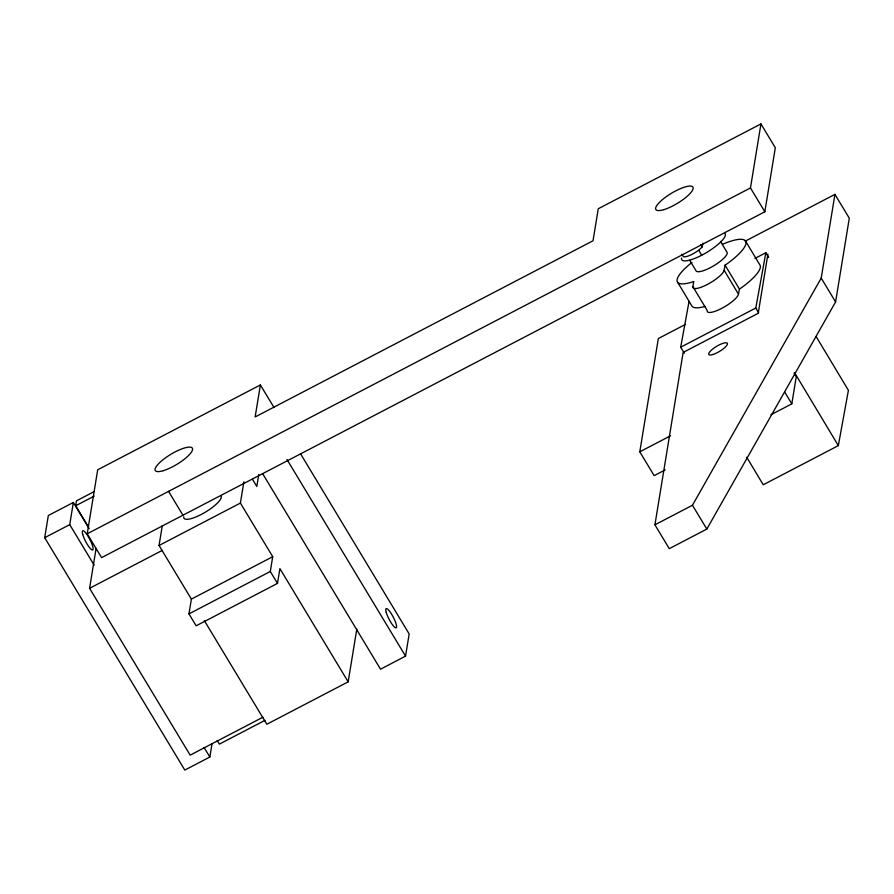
<?xml version="1.0" encoding="UTF-8"?>
<svg xmlns="http://www.w3.org/2000/svg" width="894" height="894" viewBox="0 0 894 894"><rect width="100%" height="100%" fill="white"/><g stroke="black" fill="none" stroke-linecap="round" stroke-linejoin="round"><path stroke-width="1.34" d="M211.979 743.998L209.844 757.028L184.812 770.08L44.7 537.685L48.332 515.514L73.353 502.462L89.165 528.689M94.161 565.153L69.732 524.633L73.353 502.462M88.618 527.214L75.677 505.758L76.482 500.83L93.736 491.834M260.389 384.945L255.148 416.95L593.024 240.765L598.265 208.749L760.95 123.92L775.321 147.756L764.839 211.777L101.592 557.632L87.221 533.796L97.703 469.775L260.389 384.945L274.045 407.586M262.881 717.234L190.165 755.151L89.579 588.297L96.105 548.391M204.313 620.57L266.825 724.263L348.168 681.843L279.911 568.618L277.486 583.391L196.155 625.811L188.969 613.887L191.383 599.114L159.054 545.485L162.306 525.594M277.486 583.391L270.301 571.478L272.726 556.705L240.397 503.065L243.872 481.855M258.768 474.535L256.813 486.47L252.499 479.318M348.168 681.843L356.807 629.119M262.68 473.719L380.52 669.181L405.541 656.129L409.173 633.969L300.675 454.007M665.225 469.886L654.162 475.653L639.791 451.816L658.342 338.535L685.385 324.444M745.205 241.168L834.929 194.378L849.3 218.214L835.588 301.937L706.83 529.08L669.282 548.659L654.922 524.823L683.139 352.448L758.224 313.291L767.901 254.198M764.839 211.777L750.468 187.941L760.95 123.92M770.919 414.76L791.816 403.864L796.252 376.776L794.096 373.2M654.922 524.823L692.459 505.244L821.217 278.101L834.929 194.378M684.301 353.164L680.703 347.185L689.062 301.312M722.799 244.174A39.749 10.359 -31 0 1 745.998 242.073A39.749 10.359 -31 0 1 726.677 264.076L725.068 265.138L739.427 289.064L738.489 294.193A18.07 4.716 -31 0 1 721.749 308.363A18.07 4.716 -31 0 1 707.21 310.509L692.85 286.583L693.789 281.454L692.269 282.023A39.749 10.359 -31 0 1 691.978 262.445M692.85 286.583A18.07 4.716 -31 0 0 707.4 284.437A18.07 4.716 -31 0 0 724.14 270.267L725.068 265.138M758.66 312.811L755.788 308.028L765.867 252.723L754.961 258.4M746.736 457.259L763.241 484.783L838.326 445.625L848.406 390.32L816.099 336.479M681.943 254.254L683.374 256.645A11.745 3.062 -31 0 0 692.258 254.231A11.745 3.062 -31 0 0 702.136 246.934L702.907 243.202M739.427 289.064L741.037 288.002A39.749 10.359 -31 0 0 759.777 264.769L745.428 240.832M75.677 505.758L94.172 496.125M44.7 537.685L69.732 524.633M87.221 533.796L750.468 187.941M159.054 545.485L240.397 503.065M89.579 588.297L162.283 550.38M191.383 599.114L272.726 556.705M680.703 347.185L755.788 308.028M188.969 613.887L270.301 571.478M639.791 451.816L670.522 435.791M264.982 720.341L219.388 744.121L217.231 740.545M821.217 278.101L835.588 301.937M784.63 391.952L791.816 403.864M692.459 505.244L706.83 529.08M286.985 459.482L405.541 656.129M168.564 491.376L182.935 515.212M204.089 747.496L209.844 757.028M765.867 252.723L768.739 257.506M720.497 241.391L726.956 252.153A18.07 4.716 -31 0 1 714.552 265.283A18.07 4.716 -31 0 1 696.169 271.027L689.71 260.255M794.554 372.642L838.326 445.625M724.14 270.267L738.489 294.193M700.695 244.543L702.136 246.934M698.829 250.432L701.689 255.215M677.697 282.348L692.045 306.284A39.749 10.359 -31 0 0 705.154 306.385M220.986 495.678A21.679 5.856 -31.1 0 1 203.798 513.089A21.679 5.856 -31.1 0 1 183.773 516.833M725.045 233.524A25.289 6.593 -31 0 1 704.561 253.672A25.289 6.593 -31 0 1 681.574 258.02M663.94 209.632A21.679 5.856 -31.1 0 0 693.141 188.556A21.679 5.856 -31.1 0 0 666.03 196.836A21.679 5.856 -31.1 0 0 663.94 209.632M163.367 470.657A21.679 5.856 -31.1 0 0 192.579 449.581A21.679 5.856 -31.1 0 0 165.468 457.862A21.679 5.856 -31.1 0 0 163.367 470.657M712.853 354.527A10.84 2.928 -31.1 0 0 727.448 343.978A10.84 2.928 -31.1 0 0 713.893 348.124A10.84 2.928 -31.1 0 0 712.853 354.527M82.74 534.467A10.84 2.336 62.5 0 0 92.071 549.955A10.84 2.336 62.5 0 0 88.316 536.668A10.84 2.336 62.5 0 0 82.74 534.467M386.219 612.334A10.84 2.336 62.5 0 0 395.561 627.823A10.84 2.336 62.5 0 0 391.796 614.536A10.84 2.336 62.5 0 0 386.219 612.334"/></g></svg>
